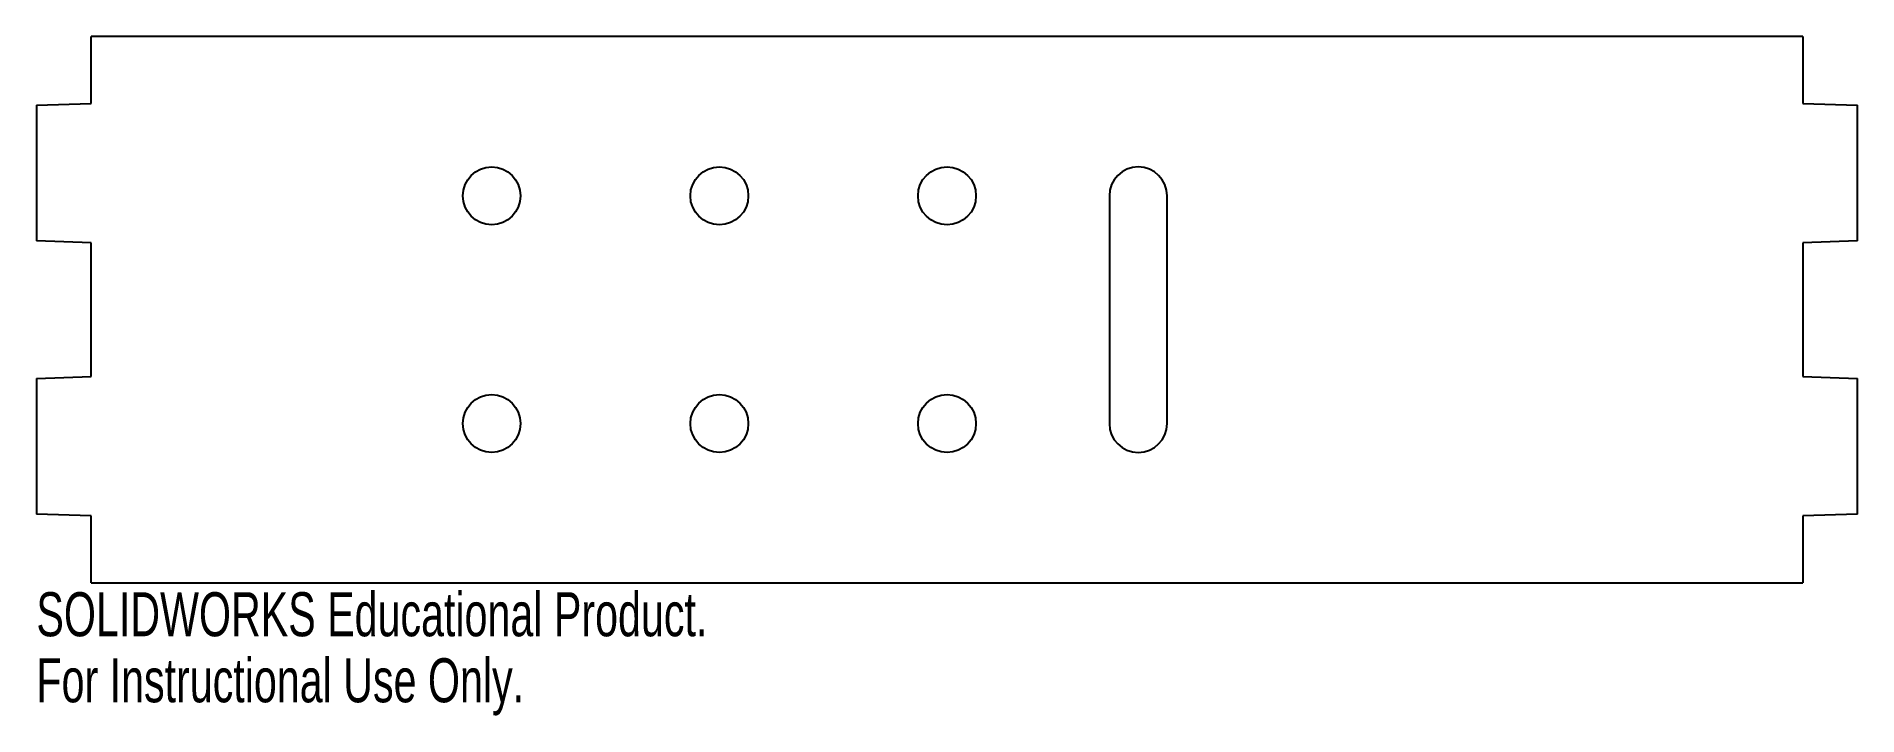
# Model space of a CAD drawing. Header units: millimetres. Extents: x -121 to 79, y -45 to 30.
import ezdxf

# ---------------------------------------------------------------- set-up
doc = ezdxf.new("R2010")
doc.units = ezdxf.units.MM
doc.styles.add('SLDTEXTSTYLE0', font='TXT', dxfattribs={"width": 0.7})

msp = doc.modelspace()

# ---------------------------------------------------------------- linework, layer by layer
at = {"color": 7, "linetype": 'Continuous', "lineweight": 25}
for p, q in [((73, 30), (-115, 30)), ((-115, 22.65), (-115, 30)), ((73, 30), (73, 22.65)), ((-121, 22.44), (-115, 22.65)), ((-121, 22.44), (-121, 7.56)), ((73, 22.65), (79, 22.44)), ((79, 7.56), (79, 22.44)), ((-3.17, 12.5), (-3.17, -12.5)), ((3.17, -12.5), (3.17, 12.5)), ((-115, 7.35), (-121, 7.56)), ((-115, -7.35), (-115, 7.35)), ((79, 7.56), (73, 7.35)), ((73, 7.35), (73, -7.35)), ((-121, -7.56), (-115, -7.35)), ((-121, -7.56), (-121, -22.44)), ((73, -7.35), (79, -7.56)), ((79, -22.44), (79, -7.56)), ((-115, -22.65), (-121, -22.44)), ((-115, -30), (-115, -22.65)), ((79, -22.44), (73, -22.65)), ((73, -22.65), (73, -30)), ((-115, -30), (73, -30))]:
    msp.add_line(p, q, dxfattribs=at)
for centre, radius in [((-71, 12.5), 3.17), ((-46, 12.5), 3.18), ((-21, 12.5), 3.18), ((-71, -12.5), 3.17), ((-46, -12.5), 3.18), ((-21, -12.5), 3.18)]:
    msp.add_circle(centre, radius, dxfattribs=at)
for centre, start, end in [((0, 12.5), 0, 180), ((0, -12.5), 180, 0)]:
    msp.add_arc(centre, 3.17, start, end, dxfattribs=at)

# ---------------------------------------------------------------- texts
at = {"color": 7, "linetype": 'Continuous', "char_height": 4.8336, "attachment_point": 1, "style": 'SLDTEXTSTYLE0'}
for s, insert in [('SOLIDWORKS Educational Product.', (-121, -31.02)), ('For Instructional Use Only.', (-121, -38.27))]:
    msp.add_mtext(s, dxfattribs=dict(at, insert=insert))

doc.saveas('drawing.dxf')
